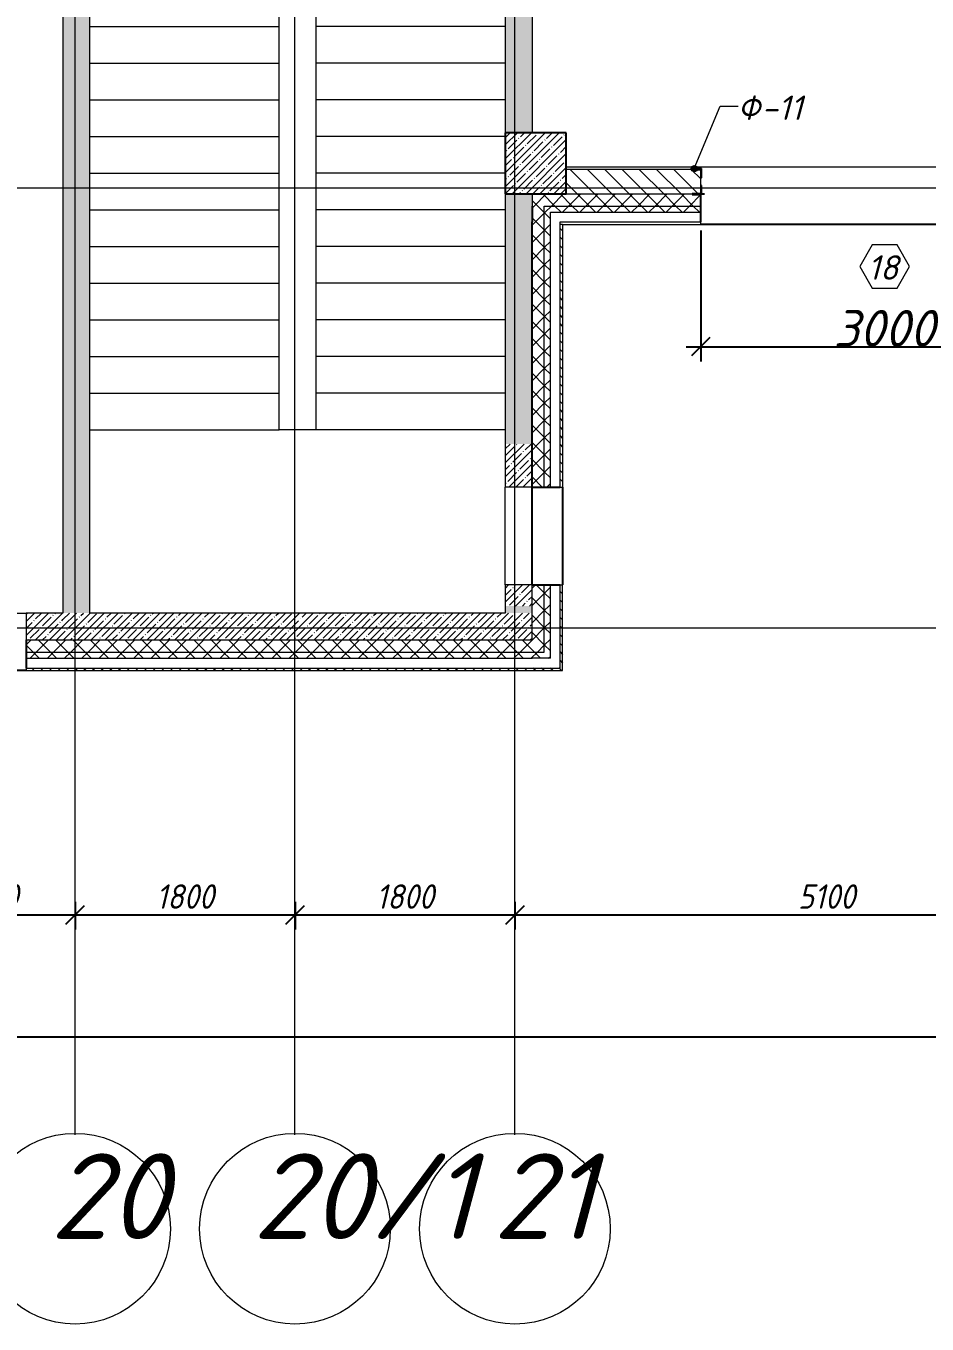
# Model space of a CAD drawing. Header units: millimetres. Extents: x 12986 to 523328, y -9759 to 30092.
# Drawn here: x 466989 to 474363, y -9567 to 1054 of the extents above; entities that cross this region are included whole.
import ezdxf

# ---------------------------------------------------------------- set-up
doc = ezdxf.new("R2010")
doc.units = ezdxf.units.MM
for name, color, linetype, lineweight in [('A-ANNO-DIMS', 7, 'Continuous', 9), ('A-DETL', 7, 'Continuous', 9), ('A-GENM-1', 7, 'Continuous', 25), ('A-GENM-IDEN', 7, 'Continuous', 9), ('A-GLAZ-IDEN', 7, 'Continuous', 9), ('A-WALL', 7, 'Continuous', 5), ('A-WALL-1', 7, 'Continuous', 25), ('A-WALL-FNSH-1', 7, 'Continuous', 9), ('A-WALL-PATT-1', 7, 'Continuous', 5), ('I-WALL', 7, 'Continuous', 5), ('S-COLS', 7, 'Continuous', 9), ('S-COLS-1', 7, 'Continuous', 5), ('S-COLS-2', 7, 'Continuous', 25), ('S-STRS-1', 7, 'Continuous', 9), ('Оси', 7, 'Continuous', 9), ('Оси-1', 7, 'Continuous', 20)]:
    doc.layers.add(name, color=color, linetype=linetype, lineweight=lineweight)
for name, color, linetype, lineweight, true_color in [('A-WALL-2', 7, 'Continuous', 13, 0x000000), ('A-WALL-3', 7, 'Continuous', 5, 0x000000), ('A-WALL-PATT-2', 7, 'Continuous', 5, 0xce0000)]:
    doc.layers.add(name, color=color, linetype=linetype, lineweight=lineweight, true_color=true_color)
doc.styles.add('ISOCPEUR_I', font='isocpeui.ttf', dxfattribs={"height": 250})
doc.styles.add('ISOCPEUR_I_2', font='isocpeui.ttf', dxfattribs={"height": 300})
doc.styles.add('ISOCPEUR_I_3', font='isocpeui.ttf', dxfattribs={"width": 0.9, "height": 200})
doc.dimstyles.new('ISO-2_0_0_9К_СРЕДНИЙ_2', dxfattribs={"dimscale": 304.8, "dimtxt": 199.196235, "dimasz": 0.492126, "dimexe": 0.393701, "dimexo": 0, "dimgap": 0, "dimtad": 1, "dimdec": 0, "dimzin": 0, "dimdsep": 46, "dimtxsty": 'ISOCPEUR_I_2', "dimblk1": 'OBLIQUE', "dimblk2": 'OBLIQUE', "dimsah": 1, "dimcen": 0.09, "dimdle": 0.393701, "dimazin": 0, "dimtfac": 1, "dimtdec": 4, "dimtix": 1, "dimtmove": 0, "dimatfit": 3, "dimfxl": 1, "dimtvp": 1, "dimtolj": 1, "dimtzin": 0, "dimarcsym": 2})
doc.dimstyles.new('ISO-2_0_0_9К_СРЕДНИЙ_ФОН', dxfattribs={"dimscale": 304.8, "dimtxt": 199.196235, "dimasz": 0.492126, "dimexe": 0.393701, "dimexo": 0, "dimgap": 0.164042, "dimtad": 1, "dimdec": 0, "dimdsep": 46, "dimtxsty": 'ISOCPEUR_I_3', "dimblk1": 'OBLIQUE', "dimblk2": 'OBLIQUE', "dimsah": 1, "dimcen": 0.09, "dimdle": 0.393701, "dimazin": 0, "dimtfac": 1, "dimtdec": 4, "dimtix": 1, "dimtmove": 1, "dimatfit": 3, "dimfxl": 1, "dimtvp": 1, "dimtfill": 1, "dimtolj": 1, "dimtzin": 0, "dimarcsym": 2})
doc.dimstyles.new('ISO-2_0_0_9К_СРЕДНИЙ_ФОН_2', dxfattribs={"dimscale": 304.8, "dimtxt": 199.196235, "dimasz": 0.492126, "dimexe": 0.393701, "dimexo": 0, "dimgap": 0.164042, "dimtad": 1, "dimdec": 0, "dimdsep": 46, "dimtxsty": 'ISOCPEUR_I_3', "dimblk1": 'OBLIQUE', "dimblk2": 'OBLIQUE', "dimsah": 1, "dimcen": 0.09, "dimdle": 0.393701, "dimazin": 0, "dimtfac": 1, "dimtdec": 4, "dimtix": 1, "dimtmove": 2, "dimatfit": 3, "dimfxl": 1, "dimtvp": 1, "dimtfill": 1, "dimtolj": 1, "dimtzin": 0, "dimarcsym": 2})
pattern_1 = [(45, (395430.81, -3869.25), (-70.71068, 70.71068), []), (135, (395430.81, -3869.25), (-70.71068, -70.71068), [])]
pattern_2 = [(135, (395430.81, -3869.254), (-35.35534, -35.35534), [])]
pattern_3 = [(45, (395430.81, -3869.25), (-57.02463, 57.02463), []), (45, (395487.83, -3869.25), (-57.02463, 57.02463), [100.806, -20.161, 3.353, -16.808])]

# ---------------------------------------------------------------- blocks, each defined once
blk = doc.blocks.new('Колонна_Несущая_Прямоугольное сечение - Вн_ЖБ_500х500-V80-АР1_1_Кладочный план 3 этажа')
at = {"layer": 'S-COLS-1'}
h = blk.add_hatch(dxfattribs=at)
h.set_pattern_fill('FP_65', color=256, style=0, pattern_type=2)
h.set_pattern_definition([(45, (-75730, -3800), (-57.02463, 57.02463), []), (45, (-75672.975, -3800), (-57.02463, 57.02463), [100.806, -20.161, 3.353, -16.808])])
h.paths.add_polyline_path([(-250, -250), (250, -250), (250, 250), (-250, 250), (-250, -8)], flags=0)
at = {"layer": 'S-COLS-2'}
for p, q in [((250, 250), (-250, 250)), ((-250, 250), (-250, -250)), ((250, -250), (250, 250)), ((-250, -250), (250, -250))]:
    blk.add_line(p, q, dxfattribs=at)
blk = doc.blocks.new('Фахверк_СКБ_Уголок - Ф-11_200х2500 h-28441216-АР1_1_Кладочный план 3 этажа')
at = {"layer": 'A-GENM-1'}
for p, q in [((200, 156), (125, 156)), ((125, 156), (125, 81)), ((131, 81), (131, 150)), ((131, 150), (200, 150)), ((200, 150), (200, 156)), ((125, 81), (131, 81)), ((131, 19), (125, 19)), ((125, 19), (125, -56)), ((131, -50), (131, 19)), ((125, -56), (200, -56)), ((200, -50), (131, -50)), ((200, -56), (200, -50))]:
    blk.add_line(p, q, dxfattribs=at)
blk = doc.blocks.new('Ось сетки - Круг_Ø6_00__ISO-2_5_0_9K_ кружки поменьше-23056867-АР1_1_Кладочный план 3 этажа')
at = {"layer": 'Оси'}
blk.add_circle((0, 0), 2.6, dxfattribs=at)
blk = doc.blocks.new('_Oblique')
at = {"color": 0, "linetype": 'ByBlock', "lineweight": -2}
blk.add_line((-0.5, -0.5), (0.5, 0.5), dxfattribs=at)
blk = doc.blocks.new('*D3412')
at = {"layer": 'A-ANNO-DIMS', "color": 0, "lineweight": -2, "transparency": 16777216}
for p, q in [((465991, -6113), (465991, -6339)), ((467391, -6113), (467391, -6339)), ((465871, -6219), (467511, -6219))]:
    blk.add_line(p, q, dxfattribs=at)
at = {"layer": 'Defpoints', "color": 0, "transparency": 16777216}
for p in [(465991, -6113), (467391, -6113), (467391, -6219)]:
    blk.add_point(p, dxfattribs=at)
at = {"layer": 'A-ANNO-DIMS', "color": 0, "lineweight": -2, "transparency": 16777216, "xscale": 150, "yscale": 150, "zscale": 150, "rotation": 180}
blk.add_blockref('_Oblique', (465991, -6219), dxfattribs=at)
at = {"layer": 'A-ANNO-DIMS', "color": 0, "lineweight": -2, "transparency": 16777216, "xscale": 150, "yscale": 150, "zscale": 150}
blk.add_blockref('_Oblique', (467391, -6219), dxfattribs=at)
at = {"layer": 'A-ANNO-DIMS', "color": 0, "transparency": 16777216, "insert": (466691, -6069), "char_height": 200, "width": 579.2, "attachment_point": 5, "style": 'ISOCPEUR_I_3', "bg_fill": 3, "box_fill_scale": 1.1, "bg_fill_color": 256, "bg_fill_true_color": 13158600, "bg_fill_transparency": 0}
blk.add_mtext('\\A1;1400', dxfattribs=at)
blk = doc.blocks.new('*D3413')
at = {"layer": 'A-ANNO-DIMS', "color": 0, "lineweight": -2, "transparency": 16777216}
for p, q in [((467391, -6113), (467391, -6339)), ((469191, -6113), (469191, -6339)), ((467271, -6219), (469311, -6219))]:
    blk.add_line(p, q, dxfattribs=at)
at = {"layer": 'Defpoints', "color": 0, "transparency": 16777216}
for p in [(467391, -6113), (469191, -6113), (469191, -6219)]:
    blk.add_point(p, dxfattribs=at)
at = {"layer": 'A-ANNO-DIMS', "color": 0, "lineweight": -2, "transparency": 16777216, "xscale": 150, "yscale": 150, "zscale": 150, "rotation": 180}
blk.add_blockref('_Oblique', (467391, -6219), dxfattribs=at)
at = {"layer": 'A-ANNO-DIMS', "color": 0, "lineweight": -2, "transparency": 16777216, "xscale": 150, "yscale": 150, "zscale": 150}
blk.add_blockref('_Oblique', (469191, -6219), dxfattribs=at)
at = {"layer": 'A-ANNO-DIMS', "color": 0, "transparency": 16777216, "insert": (468291, -6069), "char_height": 200, "width": 560.81, "attachment_point": 5, "style": 'ISOCPEUR_I_3', "bg_fill": 3, "box_fill_scale": 1.1, "bg_fill_color": 256, "bg_fill_true_color": 13158600, "bg_fill_transparency": 0}
blk.add_mtext('\\A1;1800', dxfattribs=at)
blk = doc.blocks.new('*D3414')
at = {"layer": 'A-ANNO-DIMS', "color": 0, "lineweight": -2, "transparency": 16777216}
for p, q in [((469191, -6113), (469191, -6339)), ((470991, -6113), (470991, -6339)), ((469071, -6219), (471111, -6219))]:
    blk.add_line(p, q, dxfattribs=at)
at = {"layer": 'Defpoints', "color": 0, "transparency": 16777216}
for p in [(469191, -6113), (470991, -6113), (470991, -6219)]:
    blk.add_point(p, dxfattribs=at)
at = {"layer": 'A-ANNO-DIMS', "color": 0, "lineweight": -2, "transparency": 16777216, "xscale": 150, "yscale": 150, "zscale": 150, "rotation": 180}
blk.add_blockref('_Oblique', (469191, -6219), dxfattribs=at)
at = {"layer": 'A-ANNO-DIMS', "color": 0, "lineweight": -2, "transparency": 16777216, "xscale": 150, "yscale": 150, "zscale": 150}
blk.add_blockref('_Oblique', (470991, -6219), dxfattribs=at)
at = {"layer": 'A-ANNO-DIMS', "color": 0, "transparency": 16777216, "insert": (470091, -6069), "char_height": 200, "width": 560.81, "attachment_point": 5, "style": 'ISOCPEUR_I_3', "bg_fill": 3, "box_fill_scale": 1.1, "bg_fill_color": 256, "bg_fill_true_color": 13158600, "bg_fill_transparency": 0}
blk.add_mtext('\\A1;1800', dxfattribs=at)
blk = doc.blocks.new('*D3415')
at = {"layer": 'A-ANNO-DIMS', "color": 0, "lineweight": -2, "transparency": 16777216}
for p, q in [((470991, -6113), (470991, -6339)), ((476091, -6113), (476091, -6339)), ((470871, -6219), (476211, -6219))]:
    blk.add_line(p, q, dxfattribs=at)
at = {"layer": 'Defpoints', "color": 0, "transparency": 16777216}
for p in [(470991, -6113), (476091, -6113), (476091, -6219)]:
    blk.add_point(p, dxfattribs=at)
at = {"layer": 'A-ANNO-DIMS', "color": 0, "lineweight": -2, "transparency": 16777216, "xscale": 150, "yscale": 150, "zscale": 150, "rotation": 180}
blk.add_blockref('_Oblique', (470991, -6219), dxfattribs=at)
at = {"layer": 'A-ANNO-DIMS', "color": 0, "lineweight": -2, "transparency": 16777216, "xscale": 150, "yscale": 150, "zscale": 150}
blk.add_blockref('_Oblique', (476091, -6219), dxfattribs=at)
at = {"layer": 'A-ANNO-DIMS', "color": 0, "transparency": 16777216, "insert": (473541, -6069), "char_height": 200, "width": 560.81, "attachment_point": 5, "style": 'ISOCPEUR_I_3', "bg_fill": 3, "box_fill_scale": 1.1, "bg_fill_color": 256, "bg_fill_true_color": 13158600, "bg_fill_transparency": 0}
blk.add_mtext('\\A1;5100', dxfattribs=at)
blk = doc.blocks.new('*D3429')
at = {"layer": 'A-ANNO-DIMS', "color": 0, "lineweight": -2, "transparency": 16777216}
for p, q in [((395541, -7113), (395541, -7339)), ((520441, -7113), (520441, -7339)), ((395421, -7219), (456288, -7219)), ((520561, -7219), (457110, -7219))]:
    blk.add_line(p, q, dxfattribs=at)
at = {"layer": 'Defpoints', "color": 0, "transparency": 16777216}
for p in [(395541, -7113), (520441, -7113), (520441, -7219)]:
    blk.add_point(p, dxfattribs=at)
at = {"layer": 'A-ANNO-DIMS', "color": 0, "lineweight": -2, "transparency": 16777216, "xscale": 150, "yscale": 150, "zscale": 150, "rotation": 180}
blk.add_blockref('_Oblique', (395541, -7219), dxfattribs=at)
at = {"layer": 'A-ANNO-DIMS', "color": 0, "lineweight": -2, "transparency": 16777216, "xscale": 150, "yscale": 150, "zscale": 150}
blk.add_blockref('_Oblique', (520441, -7219), dxfattribs=at)
at = {"layer": 'A-ANNO-DIMS', "color": 0, "transparency": 16777216, "insert": (456258, -6908), "char_height": 200, "width": 882.59, "attachment_point": 1, "line_spacing_factor": 1.149209, "style": 'ISOCPEUR_I_3', "bg_fill": 3, "box_fill_scale": 1.1, "bg_fill_color": 256, "bg_fill_true_color": 13158600, "bg_fill_transparency": 0}
blk.add_mtext('\\A1;124900', dxfattribs=at)
blk = doc.blocks.new('AAR_СКБ_Марка_Окна_Перемычка и проем - Марка проема-25443838-АР1_1_Кладочный план 3 этажа')
at = {"layer": 'A-GLAZ-IDEN'}
for p, q in [((-0.97, -0.98), (-1.99, -2.75)), ((1.07, -0.98), (-0.97, -0.98)), ((2.09, -2.75), (1.07, -0.98)), ((-1.99, -2.75), (-0.97, -4.51)), ((1.07, -4.51), (2.09, -2.75)), ((-0.97, -4.51), (1.07, -4.51))]:
    blk.add_line(p, q, dxfattribs=at)
blk = doc.blocks.new('*D3791')
at = {"layer": 'A-ANNO-DIMS', "color": 0, "lineweight": -2, "transparency": 16777216}
for p, q in [((472511, -619), (472511, -1690)), ((475511, -619), (475511, -1690)), ((472391, -1570), (475631, -1570))]:
    blk.add_line(p, q, dxfattribs=at)
at = {"layer": 'Defpoints', "color": 0, "transparency": 16777216}
for p in [(472511, -619), (475511, -619), (475511, -1570)]:
    blk.add_point(p, dxfattribs=at)
at = {"layer": 'A-ANNO-DIMS', "color": 0, "lineweight": -2, "transparency": 16777216, "xscale": 150, "yscale": 150, "zscale": 150, "rotation": 180}
blk.add_blockref('_Oblique', (472511, -1570), dxfattribs=at)
at = {"layer": 'A-ANNO-DIMS', "color": 0, "lineweight": -2, "transparency": 16777216, "xscale": 150, "yscale": 150, "zscale": 150}
blk.add_blockref('_Oblique', (475511, -1570), dxfattribs=at)
at = {"layer": 'A-ANNO-DIMS', "color": 0, "transparency": 16777216, "insert": (474011, -1420), "char_height": 300, "width": 606.78, "attachment_point": 5, "style": 'ISOCPEUR_I_2'}
blk.add_mtext('\\A1;3000', dxfattribs=at)

msp = doc.modelspace()

# ---------------------------------------------------------------- hatches: boundary and pattern name
h = msp.add_hatch()
h.set_pattern_fill('FP_4', color=256, style=0, pattern_type=2)
h.set_pattern_definition(pattern_3)
h.paths.add_polyline_path([(470910.80854, -3749.25359), (471130.80854, -3749.25359), (471130.80854, -3691.83851), (470910.80854, -3691.83851)], flags=0)
h.paths.add_polyline_path([(470910.80854, -2366.86034), (471130.80854, -2366.86034), (471130.80854, -319.25359), (470910.80857, -319.25359), (470910.80854, -1507.1953)], flags=0)
h.paths.add_polyline_path([(471130.80854, 180.74641), (471130.80854, 4030.74641), (470910.80854, 4030.74641), (470910.80857, 180.74641), (471093.13731, 180.74641)], flags=0)
h = msp.add_hatch()
h.set_pattern_fill('FP_4', color=256, style=0, pattern_type=2)
h.set_pattern_definition(pattern_3)
h.paths.add_polyline_path([(467510.80854, -3749.25359), (467510.80854, 3810.74641), (467290.80854, 3810.74641), (467290.80854, -3749.25359)], flags=0)
at = {"layer": 'A-GENM-IDEN'}
h = msp.add_hatch(color=256, dxfattribs=at)
edge = h.paths.add_edge_path(flags=0)
edge.add_arc((472458.47522, -113.25359), 25, 0, 360)
at = {"layer": 'A-WALL-PATT-1'}
h = msp.add_hatch(dxfattribs=at)
h.set_pattern_fill('FP_1', color=256, style=0, pattern_type=2)
h.set_pattern_definition([(135, (395430.81, -3869.25), (-70.71068, -70.71068), [])])
h.paths.add_polyline_path([(475780.80855, -319.25359), (475780.80855, -119.25359), (475510.80855, -119.25359), (475510.80855, -319.25359), (475600.53753, -319.25359)], flags=0)
h.paths.add_polyline_path([(472510.80855, -319.25359), (472510.80855, -119.25359), (471410.80857, -119.25359), (471410.80857, -319.25358), (472441.80855, -319.25359)], flags=0)
at = {"layer": 'A-WALL-PATT-2'}
h = msp.add_hatch(dxfattribs=at)
h.set_pattern_fill('FP_2', color=256, style=0, pattern_type=2)
h.set_pattern_definition(pattern_1)
h.paths.add_polyline_path([(479662.08801, -419.25359), (480130.8085, -419.25359), (480130.80781, -319.2537), (479599.80854, -319.25359), (479599.80854, -325.25359), (479530.80854, -325.25359), (479530.80854, -419.25359)], flags=0)
h.paths.add_polyline_path([(475510.80855, -419.25359), (476830.80854, -419.25359), (476830.2868, -325.25359), (476761.80854, -325.25359), (476761.80854, -319.25359), (475579.80855, -319.25359), (475579.80855, -325.25359), (475510.80855, -325.25359)], flags=0)
h.paths.add_polyline_path([(471410.80857, -419.25359), (472510.80855, -419.25359), (472510.28681, -325.25359), (472441.80855, -325.25359), (472441.80855, -319.25359), (471130.80854, -319.25359), (471130.80854, -419.25359), (471230.80854, -419.25359)], flags=0)
h.paths.add_polyline_path([(477799.80854, -419.25359), (478630.80854, -419.25359), (478630.2868, -325.25359), (478561.80854, -325.25359), (478561.80854, -319.25359), (477799.80854, -319.25359), (477799.80854, -325.25359), (477730.80854, -325.25359), (477730.80854, -419.25359)], flags=0)
h = msp.add_hatch(dxfattribs=at)
h.set_pattern_fill('FP_2', color=256, style=0, pattern_type=2)
h.set_pattern_definition(pattern_1)
h.paths.add_polyline_path([(471230.80854, -4069.25359), (471230.80854, -3691.83851), (471130.80854, -3691.83851), (471130.80854, -4069.25359)], flags=0)
h.paths.add_polyline_path([(471130.80854, -2366.86034), (471230.80854, -2366.86034), (471230.80854, -419.25359), (471130.80854, -419.25359), (471130.80854, -1507.1953)], flags=0)
h = msp.add_hatch(dxfattribs=at)
h.set_pattern_fill('FP_2', color=256, style=0, pattern_type=2)
h.set_pattern_definition(pattern_1)
h.paths.add_polyline_path([(478630.80854, -469.25359), (478630.80854, -419.25359), (477730.80854, -419.25359), (477730.80854, -469.25359), (478308.23785, -469.25359)], flags=0)
h.paths.add_polyline_path([(475600.53753, -469.25359), (476830.80854, -469.25359), (476830.80854, -419.25359), (475510.80855, -419.25359), (475510.80855, -469.25359)], flags=0)
h.paths.add_polyline_path([(480230.8085, -469.25359), (480230.8085, -419.25359), (479530.80854, -419.25359), (479530.80854, -469.25359), (480130.8085, -469.25359)], flags=0)
h.paths.add_polyline_path([(472510.80855, -469.25359), (472510.80855, -419.25359), (471230.80854, -419.25359), (471230.80854, -469.25359), (471538.98706, -469.25359)], flags=0)
h = msp.add_hatch(dxfattribs=at)
h.set_pattern_fill('FP_2', color=256, style=0, pattern_type=2)
h.set_pattern_definition(pattern_1)
h.paths.add_polyline_path([(471230.80854, -4119.25359), (471280.80854, -4119.25359), (471280.80854, -3691.83851), (471230.80854, -3691.83851), (471230.80854, -4069.25359)], flags=0)
h.paths.add_polyline_path([(471280.80854, -2366.86034), (471280.80854, -469.25359), (471230.80854, -469.25359), (471230.80854, -2366.86034)], flags=0)
h = msp.add_hatch(dxfattribs=at)
h.set_pattern_fill('FP_3', color=256, style=0, pattern_type=2)
h.set_pattern_definition(pattern_2)
h.paths.add_polyline_path([(471360.80854, -4219.25359), (471380.80854, -4219.25359), (471380.80854, -3691.83851), (471360.80854, -3691.83851), (471360.80854, -4199.25359)], flags=0)
h.paths.add_polyline_path([(471360.80854, -2366.86034), (471380.80854, -2366.86034), (471380.80854, -569.25359), (471360.80854, -569.25359), (471360.80854, -1507.1953)], flags=0)
h = msp.add_hatch(dxfattribs=at)
h.set_pattern_fill('FP_4', color=256, style=0, pattern_type=2)
h.set_pattern_definition(pattern_3)
h.paths.add_polyline_path([(471130.80854, -3691.83851), (471130.80854, -3519.25359), (470910.80854, -3519.25359), (470910.80854, -3691.83851)], flags=0)
h.paths.add_polyline_path([(471130.80854, -2719.25359), (471130.80854, -2366.86034), (470910.80854, -2366.86034), (470910.80854, -2719.25359)], flags=0)
h = msp.add_hatch(dxfattribs=at)
h.set_pattern_fill('FP_2', color=256, style=0, pattern_type=2)
h.set_pattern_definition(pattern_1)
h.paths.add_polyline_path([(471230.80854, -3691.83851), (471230.80854, -3519.25359), (471130.80854, -3519.25359), (471130.80854, -3691.83851)], flags=0)
h.paths.add_polyline_path([(471130.80854, -2719.25359), (471230.80854, -2719.25359), (471230.80854, -2366.86034), (471130.80854, -2366.86034)], flags=0)
h = msp.add_hatch(dxfattribs=at)
h.set_pattern_fill('FP_2', color=256, style=0, pattern_type=2)
h.set_pattern_definition(pattern_1)
h.paths.add_polyline_path([(471230.80854, -3691.83851), (471280.80854, -3691.83851), (471280.80854, -3519.25359), (471230.80854, -3519.25359), (471230.80854, -3652.13752)], flags=0)
h.paths.add_polyline_path([(471265.12577, -2719.25359), (471280.80854, -2719.25359), (471280.80854, -2366.86034), (471230.80854, -2366.86034), (471230.80854, -2719.25359), (471250.41201, -2719.25359)], flags=0)
h = msp.add_hatch(dxfattribs=at)
h.set_pattern_fill('FP_3', color=256, style=0, pattern_type=2)
h.set_pattern_definition(pattern_2)
h.paths.add_polyline_path([(471360.80854, -3691.83851), (471380.80854, -3691.83851), (471380.80854, -3519.25359), (471360.80854, -3519.25359), (471360.80854, -3652.13752)], flags=0)
h.paths.add_polyline_path([(471360.80854, -2719.25359), (471380.80854, -2719.25359), (471380.80854, -2366.86034), (471360.80854, -2366.86034)], flags=0)
h = msp.add_hatch(dxfattribs=at)
h.set_pattern_fill('FP_4', color=256, style=0, pattern_type=2)
h.set_pattern_definition(pattern_3)
h.paths.add_polyline_path([(466990.80854, -3969.25359), (467290.80854, -3969.25359), (467290.80854, -3749.25359), (466990.80854, -3749.25359)], flags=0)
h.paths.add_polyline_path([(461340.80859, -3969.25359), (461590.8086, -3969.25359), (461590.8086, -3749.25359), (461340.80859, -3749.25359)], flags=0)
h.paths.add_polyline_path([(462490.8086, -3969.25359), (466090.80854, -3969.25359), (466090.80854, -3749.25359), (462490.8086, -3749.25359)], flags=0)
h = msp.add_hatch(dxfattribs=at)
h.set_pattern_fill('FP_4', color=256, style=0, pattern_type=2)
h.set_pattern_definition(pattern_3)
h.paths.add_polyline_path([(471130.80854, -3969.25359), (471130.80854, -3749.25359), (467290.80854, -3749.25359), (467290.80854, -3969.25359), (470862.06198, -3969.25359)], flags=0)
h = msp.add_hatch(dxfattribs=at)
h.set_pattern_fill('FP_2', color=256, style=0, pattern_type=2)
h.set_pattern_definition(pattern_1)
h.paths.add_polyline_path([(461590.8086, -4069.25359), (461590.8086, -3969.25359), (460659.80852, -3969.25359), (460659.80852, -3975.25359), (460590.80853, -3975.25359), (460590.80853, -4069.25359), (461340.80859, -4069.25359)], flags=0)
h.paths.add_polyline_path([(471130.80854, -4069.25359), (471130.80854, -3969.25359), (466990.80854, -3969.25359), (466990.80854, -4069.25359), (470862.06198, -4069.25359)], flags=0)
h.paths.add_polyline_path([(462490.8086, -4069.25359), (466090.80854, -4069.25359), (466090.80854, -3969.25359), (462490.8086, -3969.25359)], flags=0)
h.paths.add_polyline_path([(456971.8086, -4069.25359), (457040.80857, -4069.25359), (457040.28686, -3975.25359), (456971.8086, -3975.25359), (456971.8086, -3969.25359), (456340.80857, -3969.25359), (456340.80857, -4069.25359), (456840.80853, -4069.25359)], flags=0)
h = msp.add_hatch(dxfattribs=at)
h.set_pattern_fill('FP_2', color=256, style=0, pattern_type=2)
h.set_pattern_definition(pattern_1)
h.paths.add_polyline_path([(461590.8086, -4119.25359), (461590.8086, -4069.25359), (460590.80853, -4069.25359), (460590.80853, -4119.25359), (460708.18579, -4119.25359)], flags=0)
h.paths.add_polyline_path([(471230.80854, -4119.25359), (471230.80854, -4069.25359), (466990.80854, -4069.25359), (466990.80854, -4119.25359), (471130.80854, -4119.25359)], flags=0)
h.paths.add_polyline_path([(456646.63531, -4119.25359), (457040.80857, -4119.25359), (457040.80857, -4069.25359), (456340.80857, -4069.25359), (456340.80857, -4119.25359)], flags=0)
h.paths.add_polyline_path([(464769.73626, -4119.25359), (466090.80854, -4119.25359), (466090.80854, -4069.25359), (462490.8086, -4069.25359), (462490.8086, -4119.25359)], flags=0)
h = msp.add_hatch(dxfattribs=at)
h.set_pattern_fill('FP_3', color=256, style=0, pattern_type=2)
h.set_pattern_definition(pattern_2)
h.paths.add_polyline_path([(471230.80854, -4219.25359), (471360.80854, -4219.25359), (471360.80854, -4199.25359), (466990.80854, -4199.25359), (466990.80854, -4219.25359), (471130.80854, -4219.25359)], flags=0)
h.paths.add_polyline_path([(466090.80854, -4219.25359), (466090.80854, -4199.25359), (462490.8086, -4199.25359), (462490.8086, -4219.25359), (464769.73626, -4219.25359)], flags=0)
h.paths.add_polyline_path([(461590.8086, -4219.25359), (461590.8086, -4199.25359), (460590.80853, -4199.25359), (460590.80853, -4219.25359), (460708.18579, -4219.25359)], flags=0)
h.paths.add_polyline_path([(457040.80857, -4219.25359), (457040.80857, -4199.25359), (456340.80857, -4199.25359), (456340.80857, -4219.25359), (456646.63531, -4219.25359)], flags=0)

# ---------------------------------------------------------------- linework, layer by layer
at = {"layer": 'A-DETL'}
for p, q in [((471280.80854, -469.25359), (472510.80855, -469.25359)), ((471280.80854, -2366.86034), (471280.80854, -569.25359)), ((471280.80854, -4119.25359), (471280.80854, -3691.83851)), ((466990.80854, -4119.25359), (471130.80854, -4119.25359))]:
    msp.add_line(p, q, dxfattribs=at)
at = {"layer": 'A-GENM-IDEN'}
for p, q in [((472458.47522, -113.25359), (472671.32066, 397.36257)), ((472671.32066, 397.36257), (472816.21751, 397.36257))]:
    msp.add_line(p, q, dxfattribs=at)
msp.add_circle((472458.47522, -113.25359), 25, dxfattribs=at)
at = {"layer": 'A-WALL'}
for p, q in [((471230.80854, -2719.25359), (471230.80854, -419.25359)), ((471230.80854, -419.25359), (472510.80855, -419.25359)), ((471280.80854, -569.25359), (471280.80854, -469.25359)), ((471360.80854, -2719.25359), (471360.80854, -549.25359)), ((471360.80854, -549.25359), (472510.80855, -549.25359)), ((471380.80854, -569.25359), (471360.80854, -569.25359)), ((471280.80854, -2719.25359), (471280.80854, -2366.86034)), ((471230.80854, -4069.25359), (471230.80854, -3519.25359)), ((471280.80854, -3691.83851), (471280.80854, -3519.25359)), ((471360.80854, -4199.25359), (471360.80854, -3519.25359)), ((466990.80854, -4069.25359), (471230.80854, -4069.25359)), ((471280.80854, -4119.25359), (471130.80854, -4119.25359)), ((466990.80854, -4199.25359), (471360.80854, -4199.25359))]:
    msp.add_line(p, q, dxfattribs=at)
at = {"layer": 'A-WALL-1'}
for p, q in [((471130.80854, -419.25359), (471130.80854, -549.25359)), ((472510.80855, -549.25359), (472510.80855, -325.25359)), ((472516.80855, -319.25359), (472540.80855, -319.25359)), ((471130.80854, -3519.25359), (471130.80854, -549.25359)), ((475510.80855, -569.25359), (472510.80855, -569.25359)), ((471130.80854, -2719.25359), (471360.80854, -2719.25359)), ((471380.80854, -2719.25359), (471380.80854, -3519.25359)), ((471130.80854, -3519.25359), (471360.80854, -3519.25359)), ((466990.80854, -3969.25359), (466990.80854, -4199.25359)), ((466990.80854, -4219.25359), (466090.80854, -4219.25359))]:
    msp.add_line(p, q, dxfattribs=at)
at = {"layer": 'A-WALL-2'}
for p, q in [((472441.80855, -119.25359), (471410.80857, -119.25359)), ((472510.80855, -250.25359), (472510.80855, -188.25359)), ((471410.80857, -319.25359), (472441.80855, -319.25359))]:
    msp.add_line(p, q, dxfattribs=at)
at = {"layer": 'A-WALL-3'}
for p, q in [((471130.80854, 4030.74641), (471130.80854, 180.74641)), ((467290.80854, 3810.74641), (467290.80854, -3749.25359)), ((467510.80854, -3749.25359), (467510.80854, 3810.74641)), ((470910.80854, 3810.74641), (470910.80854, 180.74641)), ((470910.80854, -319.25359), (470910.80854, -2719.25359)), ((471130.80854, -319.25359), (471130.80854, -419.25359)), ((471130.80854, -2719.25359), (471130.80854, -569.25359)), ((471130.80854, -2719.25359), (470910.80854, -2719.25359)), ((470910.80854, -3519.25359), (470910.80854, -3749.25359)), ((471130.80854, -3519.25359), (470910.80854, -3519.25359)), ((471130.80854, -3969.25359), (471130.80854, -3519.25359)), ((467290.80854, -3749.25359), (466990.80854, -3749.25359)), ((466990.80854, -3749.25359), (466990.80854, -3969.25359)), ((470910.80854, -3749.25359), (467510.80854, -3749.25359)), ((466990.80854, -3969.25359), (471130.80854, -3969.25359))]:
    msp.add_line(p, q, dxfattribs=at)
at = {"layer": 'A-WALL-FNSH-1'}
for p, q in [((471380.80854, -569.25359), (471380.80854, -2719.25359)), ((471380.80854, -569.25359), (472510.80855, -569.25359)), ((472510.80855, -569.25359), (472510.80855, -549.25359)), ((471360.80854, -2719.25359), (471380.80854, -2719.25359)), ((471360.80854, -3519.25359), (471380.80854, -3519.25359)), ((471380.80854, -4219.25359), (471380.80854, -3519.25359)), ((466990.80854, -4199.25359), (466990.80854, -4219.25359)), ((466990.80854, -4219.25359), (471380.80854, -4219.25359))]:
    msp.add_line(p, q, dxfattribs=at)
at = {"layer": 'I-WALL'}
for p, q in [((471410.80857, -99.25362), (475780.80855, -99.25362)), ((472540.80855, -319.25362), (472516.80855, -319.25362)), ((470910.80854, -3519.25359), (470910.80854, -2719.25359)), ((466090.80854, -3749.25359), (466990.80854, -3749.25359))]:
    msp.add_line(p, q, dxfattribs=at)
at = {"layer": 'S-STRS-1'}
for p, q in [((469060.80854, 1050.74641), (469060.80854, 1350.74641)), ((469360.80854, 1350.74641), (469360.80854, 1050.74641)), ((467510.80854, 1050.74641), (469060.80854, 1050.74641)), ((467510.80854, 1050.74641), (469060.80854, 1050.74641)), ((469060.80854, 750.74641), (469060.80854, 1050.74641)), ((469360.80854, 1050.74641), (469360.80854, 750.74641)), ((470910.80854, 1050.74641), (469360.80854, 1050.74641)), ((470910.80854, 1050.74641), (469360.80854, 1050.74641)), ((467510.80854, 750.74641), (469060.80854, 750.74641)), ((467510.80854, 750.74641), (469060.80854, 750.74641)), ((469060.80854, 450.74641), (469060.80854, 750.74641)), ((469360.80854, 750.74641), (469360.80854, 450.74641)), ((470910.80854, 750.74641), (469360.80854, 750.74641)), ((470910.80854, 750.74641), (469360.80854, 750.74641)), ((467510.80854, 450.74641), (469060.80854, 450.74641)), ((467510.80854, 450.74641), (469060.80854, 450.74641)), ((469060.80854, 150.74641), (469060.80854, 450.74641)), ((469360.80854, 450.74641), (469360.80854, 150.74641)), ((470910.80854, 450.74641), (469360.80854, 450.74641)), ((470910.80854, 450.74641), (469360.80854, 450.74641)), ((467510.80854, 150.74641), (469060.80854, 150.74641)), ((467510.80854, 150.74641), (469060.80854, 150.74641)), ((469060.80854, -149.25359), (469060.80854, 150.74641)), ((469360.80854, 150.74641), (469360.80854, -149.25359)), ((470910.80854, 150.74641), (469360.80854, 150.74641)), ((470910.80854, 150.74641), (469360.80854, 150.74641)), ((467510.80854, -149.25359), (469060.80854, -149.25359)), ((467510.80854, -149.25359), (469060.80854, -149.25359)), ((469060.80854, -449.25359), (469060.80854, -149.25359)), ((469360.80854, -149.25359), (469360.80854, -449.25359)), ((470910.80854, -149.25359), (469360.80854, -149.25359)), ((470910.80854, -149.25359), (469360.80854, -149.25359)), ((467510.80854, -449.25359), (469060.80854, -449.25359)), ((467510.80854, -449.25359), (469060.80854, -449.25359)), ((469060.80854, -749.25359), (469060.80854, -449.25359)), ((469360.80854, -449.25359), (469360.80854, -749.25359)), ((470910.80854, -449.25359), (469360.80854, -449.25359)), ((470910.80854, -449.25359), (469360.80854, -449.25359)), ((467510.80854, -749.25359), (469060.80854, -749.25359)), ((467510.80854, -749.25359), (469060.80854, -749.25359)), ((469060.80854, -1049.25359), (469060.80854, -749.25359)), ((469360.80854, -749.25359), (469360.80854, -1049.25359)), ((470910.80854, -749.25359), (469360.80854, -749.25359)), ((470910.80854, -749.25359), (469360.80854, -749.25359)), ((467510.80854, -1049.25359), (469060.80854, -1049.25359)), ((467510.80854, -1049.25359), (469060.80854, -1049.25359)), ((469060.80854, -1349.25359), (469060.80854, -1049.25359)), ((469360.80854, -1049.25359), (469360.80854, -1349.25359)), ((470910.80854, -1049.25359), (469360.80854, -1049.25359)), ((470910.80854, -1049.25359), (469360.80854, -1049.25359)), ((467510.80854, -1349.25359), (469060.80854, -1349.25359)), ((467510.80854, -1349.25359), (469060.80854, -1349.25359)), ((469060.80854, -1649.25359), (469060.80854, -1349.25359)), ((469360.80854, -1349.25359), (469360.80854, -1649.25359)), ((470910.80854, -1349.25359), (469360.80854, -1349.25359)), ((470910.80854, -1349.25359), (469360.80854, -1349.25359)), ((467510.80854, -1649.25359), (469060.80854, -1649.25359)), ((467510.80854, -1649.25359), (469060.80854, -1649.25359)), ((469060.80854, -1949.25359), (469060.80854, -1649.25359)), ((469360.80854, -1649.25359), (469360.80854, -1949.25359)), ((470910.80854, -1649.25359), (469360.80854, -1649.25359)), ((470910.80854, -1649.25359), (469360.80854, -1649.25359)), ((467510.80854, -1949.25359), (469060.80854, -1949.25359)), ((467510.80854, -1949.25359), (469060.80854, -1949.25359)), ((469060.80854, -2249.25359), (469060.80854, -1949.25359)), ((469360.80854, -1949.25359), (469360.80854, -2249.25359)), ((470910.80854, -1949.25359), (469360.80854, -1949.25359)), ((470910.80854, -1949.25359), (469360.80854, -1949.25359)), ((467510.80854, -2249.25359), (469060.80854, -2249.25359)), ((467510.80854, -2249.25359), (469060.80854, -2249.25359)), ((469360.80854, -2249.25359), (469060.80854, -2249.25359)), ((470910.80854, -2249.25359), (469360.80854, -2249.25359)), ((470910.80854, -2249.25359), (469360.80854, -2249.25359))]:
    msp.add_line(p, q, dxfattribs=at)
at = {"layer": 'Оси-1'}
for p, q in [((467390.80852, -8019.25359), (467390.80852, 24767.68957)), ((469190.80852, -8019.25359), (469190.80852, 24767.68957)), ((470990.80852, -8019.25359), (470990.80852, 24767.68957)), ((389220.80855, -269.25359), (521382.43658, -269.25359)), ((389220.80855, -3869.25359), (521382.43658, -3869.25359))]:
    msp.add_line(p, q, dxfattribs=at)

# ---------------------------------------------------------------- block references
at = {"layer": 'A-GENM-1', "rotation": 180}
msp.add_blockref('Фахверк_СКБ_Уголок - Ф-11_200х2500 h-28441216-АР1_1_Кладочный план 3 этажа', (472641.80855, -169.25359), dxfattribs=at)
at = {"layer": 'A-GLAZ-IDEN', "xscale": 99.99999999999993, "yscale": 99.99999999999993, "zscale": 99.99999999999993}
msp.add_blockref('AAR_СКБ_Марка_Окна_Перемычка и проем - Марка проема-25443838-АР1_1_Кладочный план 3 этажа', (474010.80855, -639.54523), dxfattribs=at)
at = {"layer": 'S-COLS'}
msp.add_blockref('Колонна_Несущая_Прямоугольное сечение - Вн_ЖБ_500х500-V80-АР1_1_Кладочный план 3 этажа', (471160.80857, -69.25359), dxfattribs=at)
at = {"layer": 'Оси', "xscale": 300, "yscale": 300, "zscale": 99.99999999999993}
for p in [(467390.80852, -8786.50718), (469190.80852, -8786.50718), (470990.80852, -8786.50718)]:
    msp.add_blockref('Ось сетки - Круг_Ø6_00__ISO-2_5_0_9K_ кружки поменьше-23056867-АР1_1_Кладочный план 3 этажа', p, dxfattribs=at)

# ---------------------------------------------------------------- texts
at = {"layer": 'A-GENM-IDEN', "char_height": 200, "attachment_point": 1, "style": 'ISOCPEUR_I_2'}
for s, insert, width in [('\\fISOCPEUR|b0|i1|c204|p34|;\\W.9;Ф', (472816.21751, 484.97716), 230.886), ('-11', (473006.71751, 484.97716), 389.620125)]:
    msp.add_mtext(s, dxfattribs=dict(at, insert=insert, width=width))
at = {"layer": 'A-GLAZ-IDEN', "insert": (473876.91002, -822.1866), "char_height": 200, "width": 274.177125, "attachment_point": 1, "style": 'ISOCPEUR_I_2'}
msp.add_mtext('18', dxfattribs=at)
at = {"layer": 'Оси', "char_height": 700, "attachment_point": 1, "style": 'ISOCPEUR_I'}
for s, insert, width in [('20', (467185.8802, -8170.47894), 404.0505), ('20/1', (468842.7802, -8170.47894), 750.3795), ('21', (470809.7302, -8170.47894), 346.329)]:
    msp.add_mtext(s, dxfattribs=dict(at, insert=insert, width=width))

# ---------------------------------------------------------------- dimensions: what is measured, and where the dimension line sits
at = {"layer": 'A-ANNO-DIMS'}
dim = msp.add_linear_dim(base=(475510.80855, -1569.69604), p1=(472510.80855, -619.25359), p2=(475510.80855, -619.25359), dimstyle='ISO-2_0_0_9К_СРЕДНИЙ_2', override={"dimpost": '<>', "dimfxl": 3000}, dxfattribs=at)
dim.commit()
dim.dimension.update_dxf_attribs({"geometry": '*D3791', "text_midpoint": (474010.80855, -1419.69604)})

# ---------------------------------------------------------------- next in the draw order: dimensions: what is measured, and where the dimension line sits
dim = msp.add_linear_dim(base=(467390.80852, -6219.43197), p1=(465990.80852, -6113.36595), p2=(467390.80852, -6113.36595), dimstyle='ISO-2_0_0_9К_СРЕДНИЙ_ФОН', override={"dimpost": '<>', "dimfxl": 1400}, dxfattribs=at)
dim.commit()
dim.dimension.update_dxf_attribs({"geometry": '*D3412', "text_midpoint": (466690.80852, -6069.43197)})
dim = msp.add_linear_dim(base=(520440.80852, -7219.07555), p1=(395540.80855, -7113.00953), p2=(520440.80852, -7113.00953), dimstyle='ISO-2_0_0_9К_СРЕДНИЙ_ФОН_2', override={"dimpost": '<>', "dimfxl": 124899.999966}, dxfattribs=at)
dim.commit()
dim.dimension.update_dxf_attribs({"geometry": '*D3429', "text_midpoint": (456699.32953, -7041.11773), "dimtype": 160})

# ---------------------------------------------------------------- next in the draw order: dimensions: what is measured, and where the dimension line sits
dim = msp.add_linear_dim(base=(469190.80852, -6219.43197), p1=(467390.80852, -6113.36595), p2=(469190.80852, -6113.36595), dimstyle='ISO-2_0_0_9К_СРЕДНИЙ_ФОН', override={"dimpost": '<>', "dimfxl": 1800}, dxfattribs=at)
dim.commit()
dim.dimension.update_dxf_attribs({"geometry": '*D3413', "text_midpoint": (468290.80852, -6069.43197)})

# ---------------------------------------------------------------- next in the draw order: dimensions: what is measured, and where the dimension line sits
dim = msp.add_linear_dim(base=(470990.80852, -6219.43197), p1=(469190.80852, -6113.36595), p2=(470990.80852, -6113.36595), dimstyle='ISO-2_0_0_9К_СРЕДНИЙ_ФОН', override={"dimpost": '<>', "dimfxl": 1800}, dxfattribs=at)
dim.commit()
dim.dimension.update_dxf_attribs({"geometry": '*D3414', "text_midpoint": (470090.80852, -6069.43197)})

# ---------------------------------------------------------------- next in the draw order: dimensions: what is measured, and where the dimension line sits
dim = msp.add_linear_dim(base=(476090.80852, -6219.43197), p1=(470990.80852, -6113.36595), p2=(476090.80852, -6113.36595), dimstyle='ISO-2_0_0_9К_СРЕДНИЙ_ФОН', override={"dimpost": '<>', "dimfxl": 5100}, dxfattribs=at)
dim.commit()
dim.dimension.update_dxf_attribs({"geometry": '*D3415', "text_midpoint": (473540.80852, -6069.43197)})

doc.saveas('drawing.dxf')
